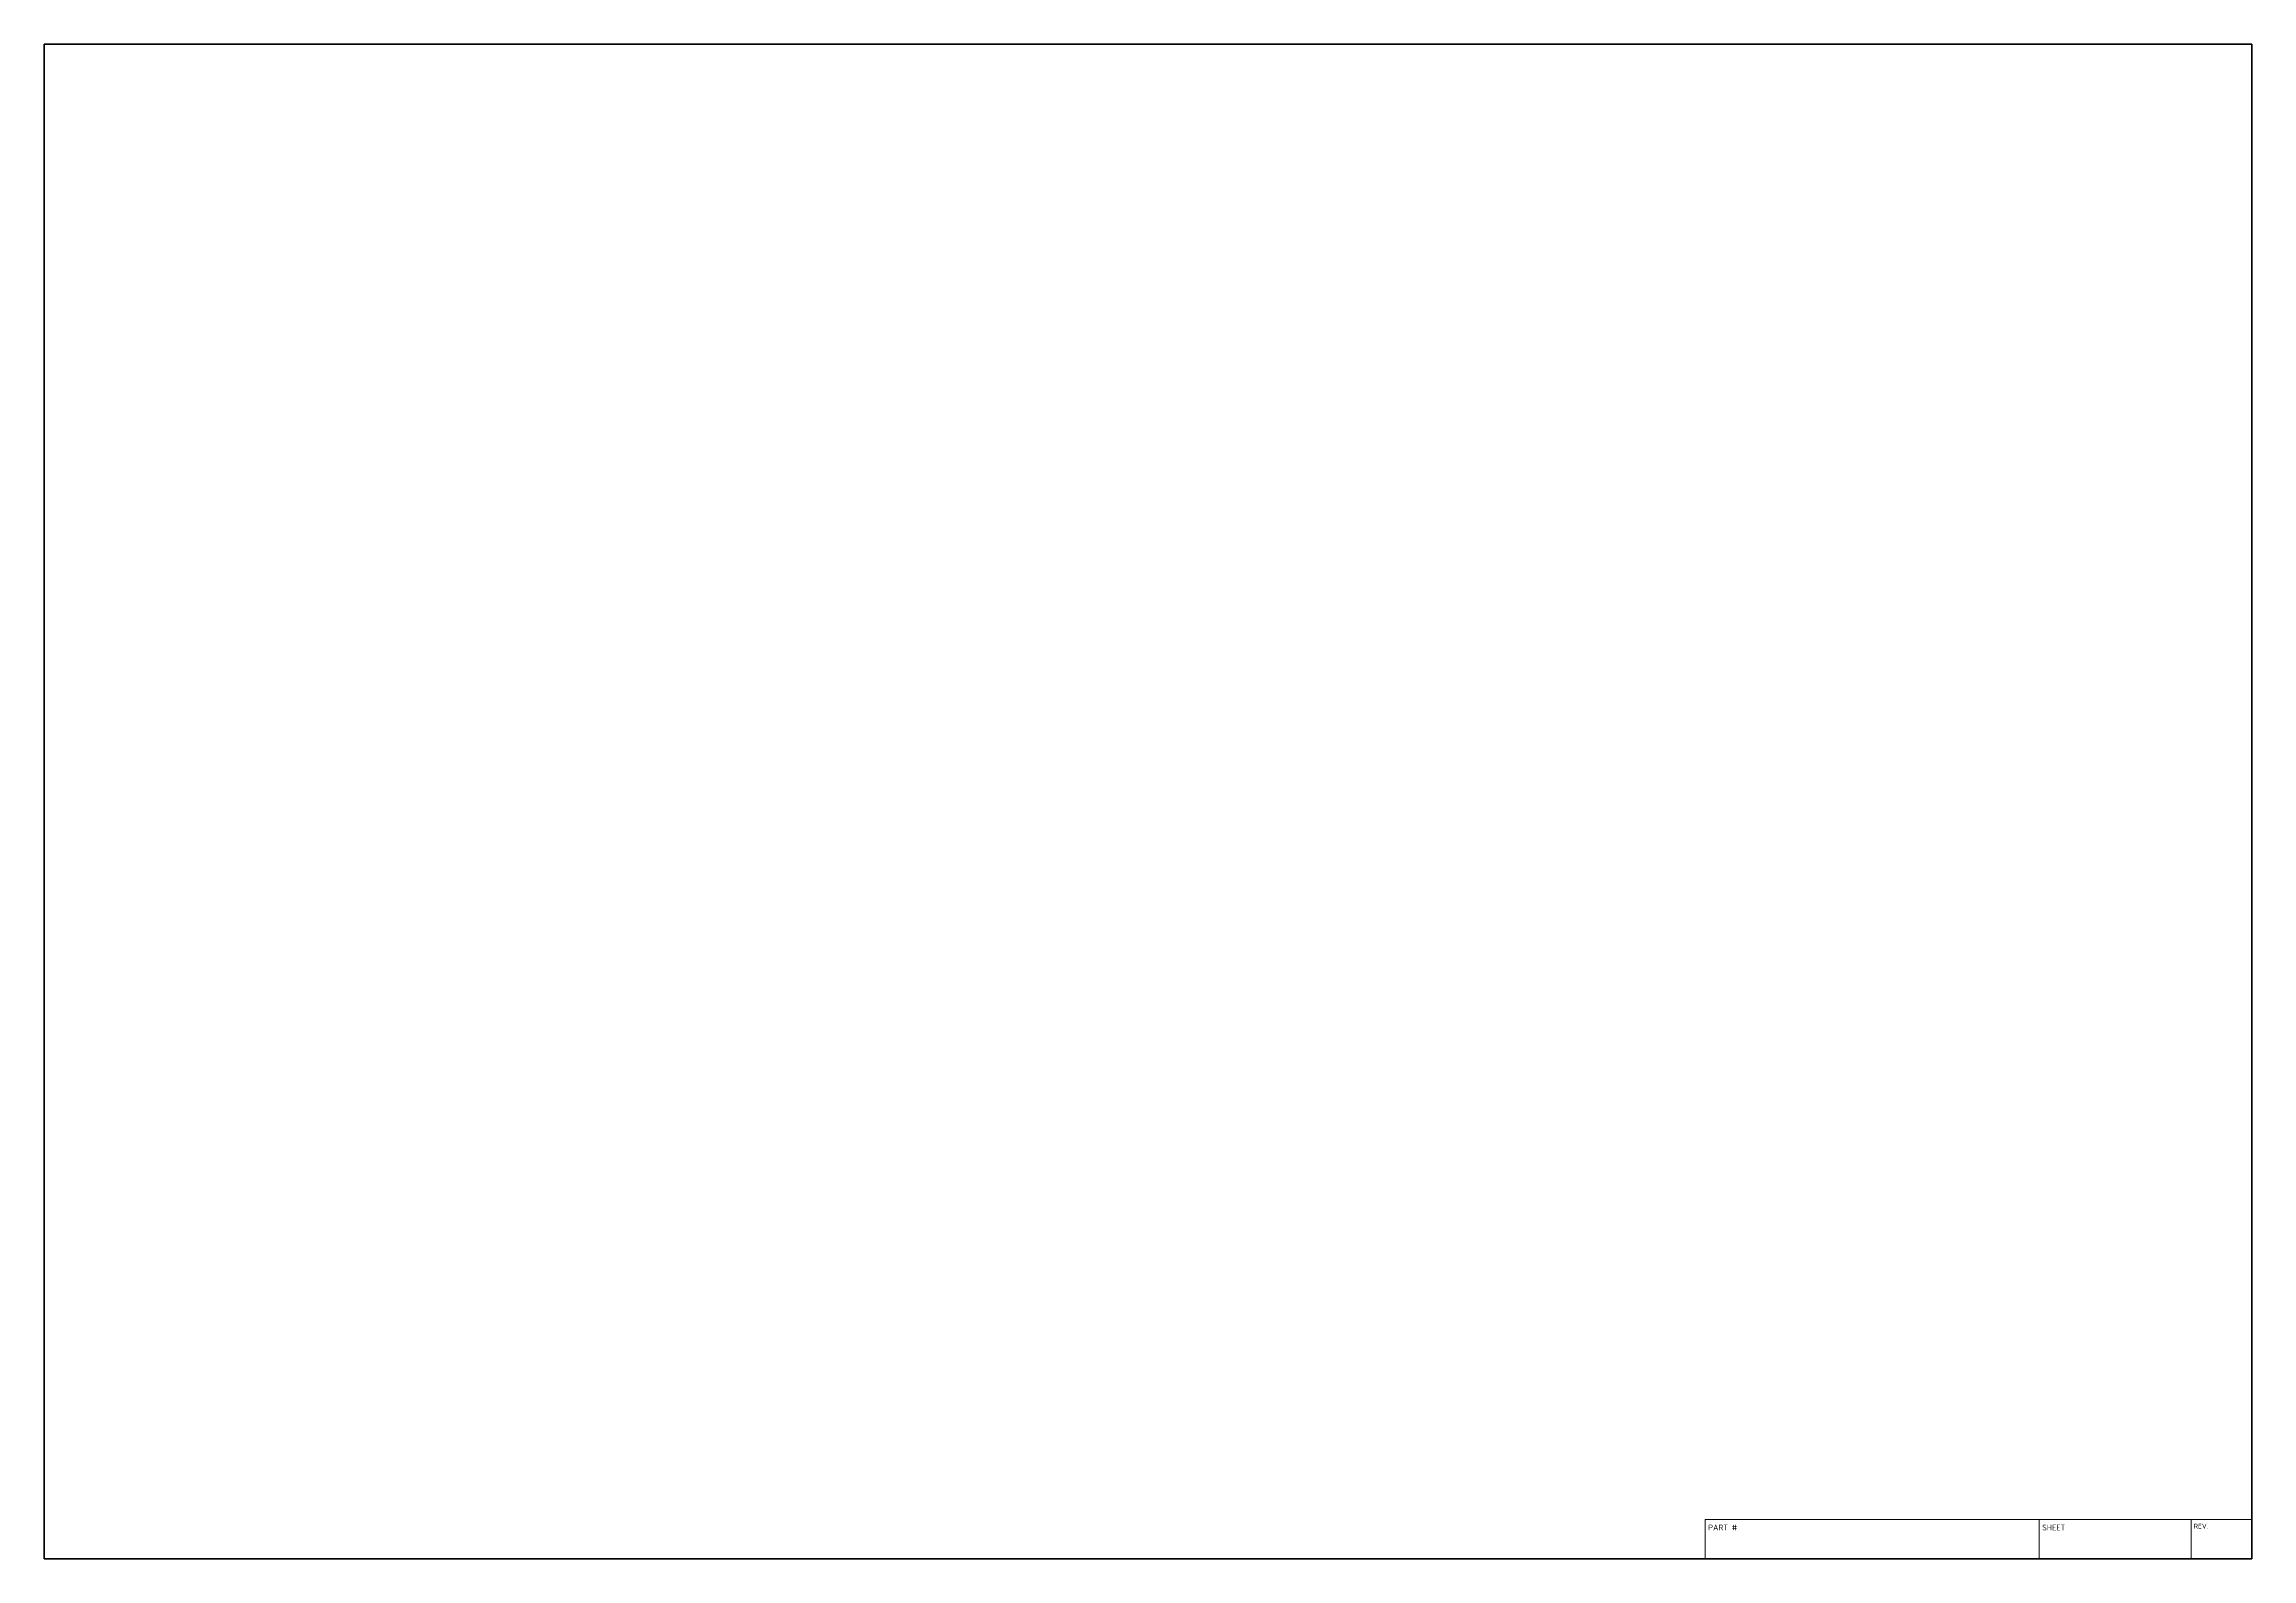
# Paper-space layout '_TEMPLATE_CONTINUATION_SHEET' of a CAD drawing. Header units: millimetres. Extents: x 10 to 287, y 10 to 200.
import ezdxf

# ---------------------------------------------------------------- set-up
doc = ezdxf.new("R2010")
doc.units = ezdxf.units.MM
doc.header["$LTSCALE"] = 12.7
doc.layers.add('BORDER_FRAME', color=7, linetype='Continuous', lineweight=70)
doc.layers.add('TITLE_BLOCK', color=7, linetype='Continuous', lineweight=15)
doc.styles.add('Onshape-Standard', font='ISOCP.SHX')

psp = doc.layouts.new('_TEMPLATE_CONTINUATION_SHEET')

# ---------------------------------------------------------------- linework, layer by layer
at = {"layer": 'BORDER_FRAME', "color": 178, "true_color": 0x000000}
for p, q in [((10, 10), (10, 200)), ((10, 200), (287, 200)), ((287, 200), (287, 10)), ((287, 10), (10, 10))]:
    psp.add_line(p, q, dxfattribs=at)
at = {"layer": 'TITLE_BLOCK', "color": 178, "true_color": 0x000000}
for p, q in [((218.42, 10), (218.42, 14.953)), ((218.42, 14.953), (287, 14.953)), ((260.33, 10), (260.33, 14.953)), ((279.38, 10), (279.38, 14.953))]:
    psp.add_line(p, q, dxfattribs=at)

# ---------------------------------------------------------------- texts
at = {"layer": 'TITLE_BLOCK', "color": 178, "true_color": 0x000000, "attachment_point": 1, "style": 'Onshape-Standard'}
for s, insert, char_height, width in [('PART #', (218.78576, 14.294632), 0.73152, 9.525), ('SHEET', (260.69576, 14.294632), 0.73152, 19.05), ('REV.', (279.6848, 14.40436), 0.6096, 7.62)]:
    psp.add_mtext(s, dxfattribs=dict(at, insert=insert, char_height=char_height, width=width))

doc.saveas('drawing.dxf')
